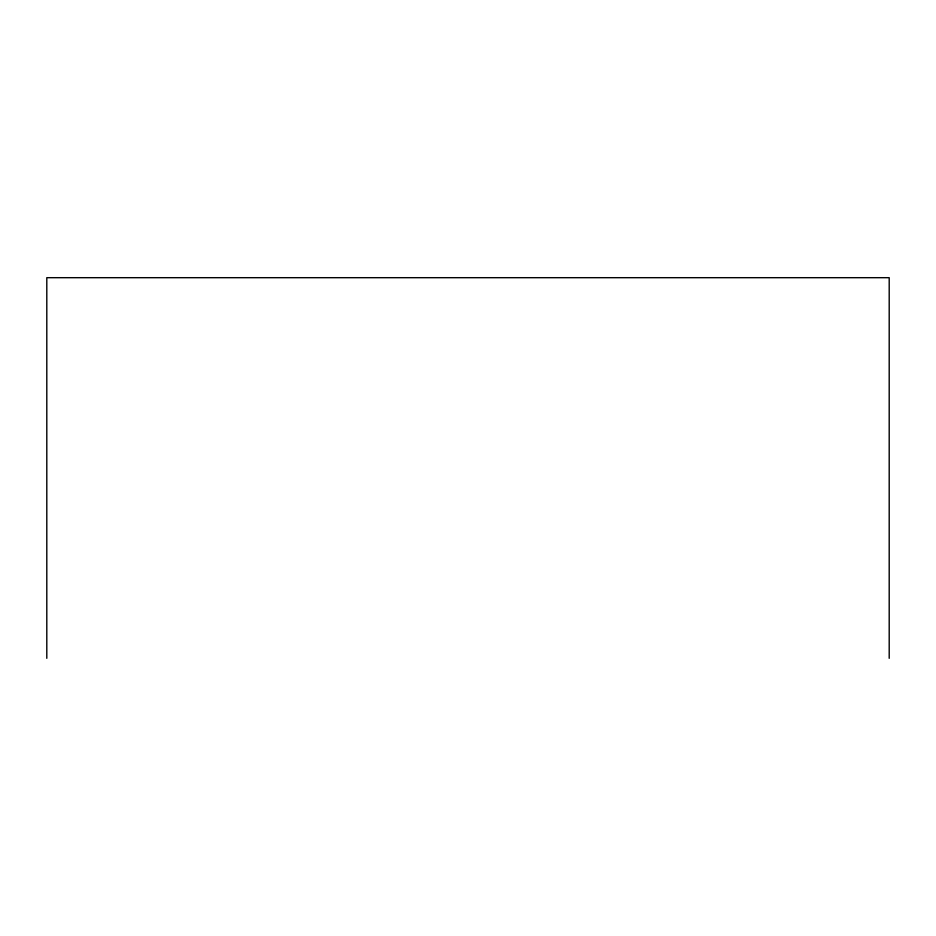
<?xml version="1.0" encoding="UTF-8"?>
<svg xmlns="http://www.w3.org/2000/svg" width="936" height="936" viewBox="0 0 936 936"><rect width="100%" height="100%" fill="white"/><g stroke="black" fill="none" stroke-linecap="round" stroke-linejoin="round"><path stroke-width="1.4" d="M889.2 658.312L889.2 277.688L46.8 277.688L46.8 658.312"/></g></svg>
